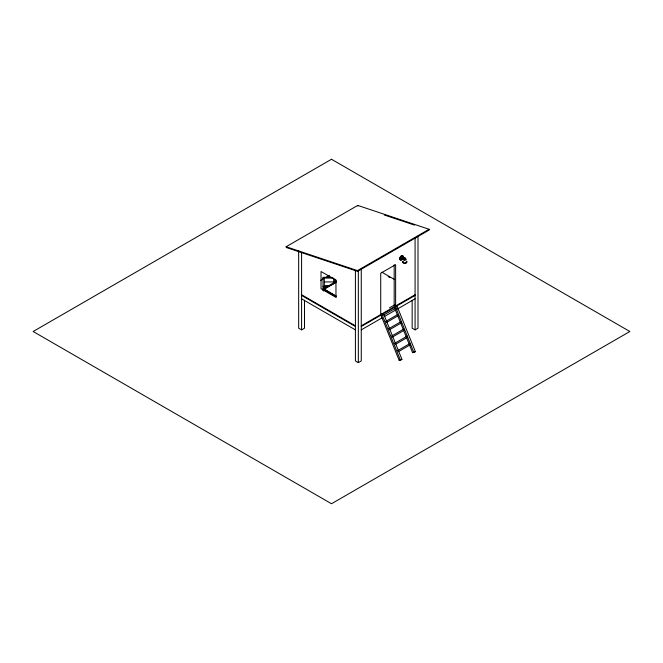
<?xml version="1.0" encoding="UTF-8"?>
<svg xmlns="http://www.w3.org/2000/svg" width="663" height="663" viewBox="0 0 663 663"><rect width="100%" height="100%" fill="white"/><g stroke="black" fill="none" stroke-linecap="round" stroke-linejoin="round"><path stroke-width="0.99" d="M401.96 257.932C402.582 257.907 401.828 258.139 401.679 257.866M402.284 258.91C402.051 257.94 402.433 259.158 402.217 258.984M404.587 258.156C402.698 259.076 406.825 259.15 404.894 258.064M404.239 258.645L404.894 258.156M389.512 329.702L388.891 328.649M402.06 257.857L401.612 258.214L402.06 258.172M405.3 258.479L404.587 258.711M402.342 258.661L402.375 257.924M397.783 314.477L398.43 315.571L397.783 314.477L385.849 321.373M400.734 321.795L401.38 322.881L400.734 321.795L388.8 328.682M409.659 343.699L410.215 344.818L409.659 343.699L397.634 350.628M403.684 329.105L404.314 330.199L403.684 329.105L391.75 335.992M406.933 336.265L407.43 336.315M405.035 258.18L404.397 258.081L404.927 258.147M405.151 258.628L405.151 258.156M286.134 246.744L357.738 205.406L429.085 229.274L429.21 230.02L357.606 271.358L286.259 247.49L286.134 246.744L357.481 270.612L429.085 229.274M320.428 280.49L323.113 278.932M325.806 277.383L329.395 275.311M326.702 277.548L328.5 276.512M336.547 281.178L322.823 289.101L336.398 296.941M336.124 296.27L324.016 289.101L336.282 282.015M324.016 289.275L336.282 282.189M298.665 250.68L298.665 328.193L301.59 329.876L304.508 328.193L304.508 300.223M389.438 307.872L394.808 304.765M361.26 325.815L415.079 294.737M380.711 314.585L383.479 313.566L401.927 359.354L400.435 360.216L399.159 360.374L380.711 314.585L380.711 273.239L395.629 264.628L395.629 305.966L396.905 305.809L415.353 351.605L413.861 352.467L412.585 352.625L394.137 306.828L396.905 305.809M361.26 326.503L394.444 307.342M397.137 305.784L415.079 295.425M396.225 307.831L383.546 315.149L383.546 314.419M361.26 329.876L381.888 317.967M384.581 316.408L395.347 310.201M397.137 309.165L415.079 298.806M398.43 315.571L386.496 322.458L386.164 321.389M389.446 329.776L401.38 322.881M404.314 330.199L392.38 337.086L392.181 336.108M355.409 270.67L355.409 360.954L358.335 362.636L361.26 360.954L361.26 268.954M412.154 300.223L412.154 328.193L415.079 329.876L418.005 328.193L418.005 236.194M394.692 343.31L406.999 336.199M395.33 344.404L407.629 337.301M410.215 344.818L398.281 351.713L398.173 350.843M399.159 360.374L401.927 359.354M412.585 352.625L415.353 351.605M382.203 313.723L383.479 313.566M331.823 277.391L322.997 277.316L322.997 290.493M324.315 278.087L332.76 278.087M322.997 278.137L324.315 278.137M324.315 281.924L333.704 281.924M324.315 285.587L329.95 285.587M322.997 286.408L324.315 286.408L324.315 277.316M327.472 286.789L323.66 286.789L323.66 289.847M323.66 286.822L327.472 286.822M394.792 343.277L395.397 343.824M384.25 214.978L414.549 225.113M381.888 272.203L394.444 279.454M388.17 276.512L389.96 277.548M395.629 305.966L394.178 305.129L394.178 264.827M324.016 289.101L336.124 296.096M301.59 294.737L355.409 325.815M301.59 295.425L355.409 326.503M301.59 298.806L355.409 329.876M395.413 306.671L413.861 352.467M381.987 314.428L400.435 360.216M357.738 205.406L357.863 206.152M357.481 270.612L357.606 271.358M415.079 237.884L415.079 329.876M358.335 270.645L358.335 362.636M334.807 279.173L334.807 282.289M333.704 278.087L333.704 283.814M323.42 289.441L323.42 291.049M301.59 252.678L301.59 329.876M404.057 258.761C405.093 260.41 406.029 257.551 404.057 258.761M331.5 159.253L33.15 331.5L331.5 503.747L629.85 331.5L331.5 159.253M335.959 280.134L321.025 271.507L321.025 288.736L335.959 297.356L335.959 280.134M403.908 259.838A1.185 0.68 0 0 0 405.88 259.531A1.185 0.68 0 0 0 404.438 258.694A1.185 0.68 0 0 0 403.908 259.838M406.228 262.838A2.097 1.21 0 0 0 406.228 261.123A2.022 1.169 0 0 1 406.17 262.805A2.097 1.21 0 0 1 403.253 262.838A2.097 1.21 0 0 1 403.253 261.123A2.022 1.169 0 0 0 403.311 262.805A2.022 1.169 0 0 0 406.17 262.805M403.908 259.672A1.185 0.68 0 0 0 405.88 259.374A1.185 0.68 0 0 0 404.438 258.537A1.185 0.68 0 0 0 403.908 259.672M401.761 259.73A2.412 1.392 -60 0 0 402.963 255.918A2.412 1.392 -60 0 0 400.021 257.973A2.412 1.392 -60 0 0 401.761 259.73M401.571 259.614A2.412 1.392 -60 0 0 402.772 255.81A2.412 1.392 -60 0 0 399.83 257.857A2.412 1.392 -60 0 0 401.571 259.614M401.712 259.258A1.807 1.044 -60 0 0 402.615 256.407A1.807 1.044 -60 0 0 400.411 257.948A1.807 1.044 -60 0 0 401.712 259.258M401.902 259.374A1.807 1.044 -60 0 0 402.806 256.523A1.807 1.044 -60 0 0 400.601 258.056A1.807 1.044 -60 0 0 401.902 259.374"/></g></svg>
